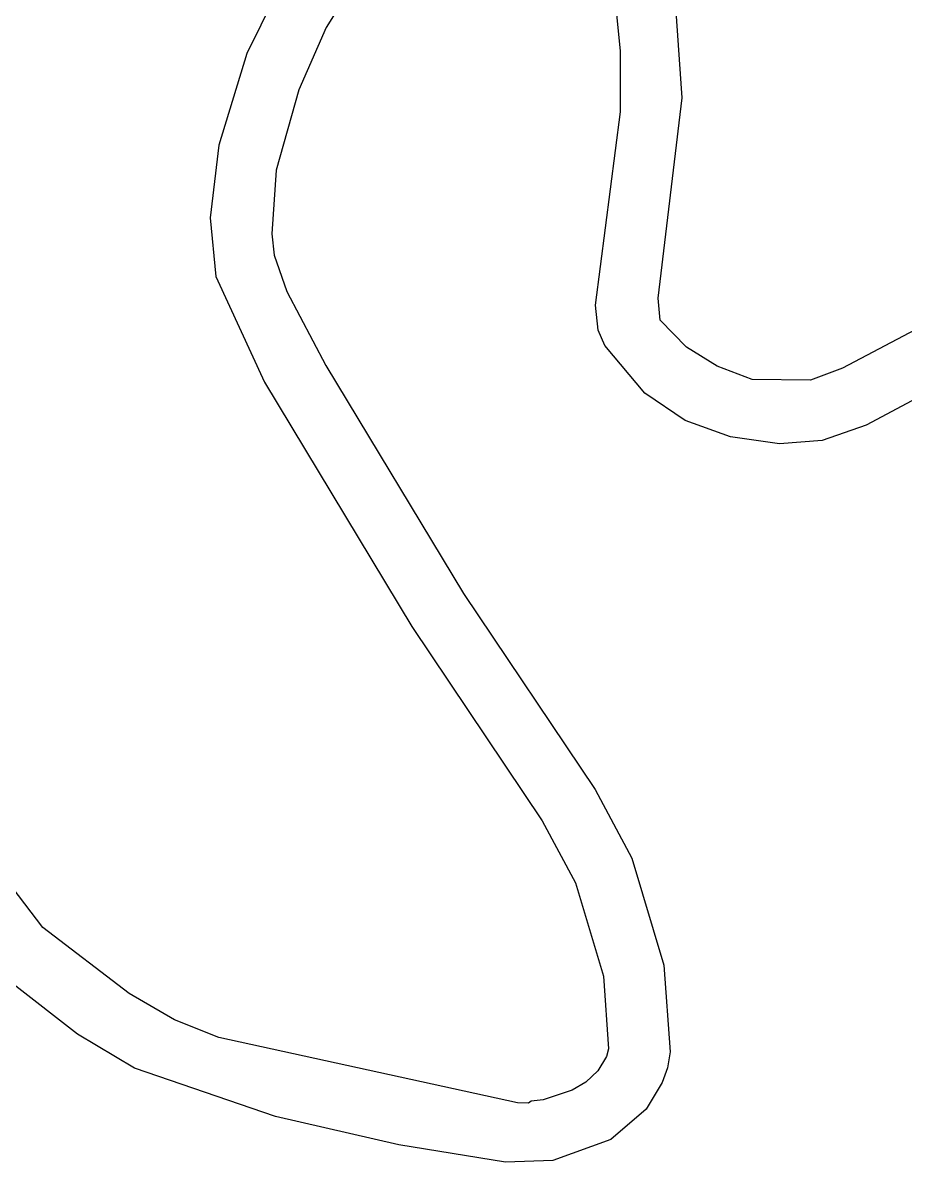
# Model space of a CAD drawing. Header units: inches. Extents: x 653559 to 669309, y 7245317 to 7256454.
# Drawn here: x 665192 to 665384.2, y 7252911.4 to 7253159.5 of the extents above; entities that cross this region are included whole.
import ezdxf

# ---------------------------------------------------------------- set-up
doc = ezdxf.new("R2010")
doc.units = ezdxf.units.IN
doc.header["$MEASUREMENT"] = 0
doc.layers.add('Cauce', color=5, linetype='Continuous')

msp = doc.modelspace()

# ---------------------------------------------------------------- linework, layer by layer
at = {"layer": 'Cauce', "color": 160}
for points in [[(665406.24, 7253103.11, 0), (665370.56, 7253084.25, 0), (665363.59, 7253081.65, 0), (665350.9, 7253081.82, 0), (665343.29, 7253084.72, 0), (665336.58, 7253088.82, 0), (665330.9, 7253094.72, 0), (665330.42, 7253099.49, 0), (665335.69, 7253143.15, 0), (665333.32, 7253176.6, 0)], [(665249.92, 7253171.23, 0), (665240.86, 7253152.76, 0), (665234.7, 7253132.83, 0), (665232.83, 7253117.02, 0), (665234.11, 7253104.26, 0), (665244.7, 7253081.21, 0), (665276.74, 7253028.07, 0), (665305.18, 7252985.76, 0), (665312.42, 7252972.24, 0), (665318.49, 7252951.9, 0), (665319.62, 7252936.1, 0), (665319.16, 7252934.44, 0), (665317.28, 7252931.3, 0), (665314.7, 7252928.83, 0), (665311.66, 7252927.05, 0), (665305.37, 7252925, 0), (665302.75, 7252924.72, 0), (665302.2, 7252924.28, 0), (665299.81, 7252924.32, 0), (665234.76, 7252938.52, 0), (665225.04, 7252942.4, 0), (665215.19, 7252948.14, 0), (665196.38, 7252962.53, 0), (665188.53, 7252972.84, 0)]]:
    msp.add_polyline3d(points, dxfattribs=at)
at = {"layer": 'Cauce', "color": 160, "transparency": 33554613}
for points in [[(665410.72, 7253090.52, 0), (665375.72, 7253071.88, 0), (665366.15, 7253068.54, 0), (665356.89, 7253067.83, 0), (665346.19, 7253069.32, 0), (665336.32, 7253072.92, 0), (665327.51, 7253078.86, 0), (665318.81, 7253089.22, 0), (665317.39, 7253092.57, 0), (665316.76, 7253098.02, 0), (665322.2, 7253140.09, 0), (665322.24, 7253153.3, 0), (665320.21, 7253173.82, 0)], [(665265.73, 7253170.66, 0), (665258.13, 7253158.47, 0), (665252.15, 7253144.88, 0), (665247.22, 7253127.36, 0), (665246.27, 7253113.49, 0), (665246.75, 7253108.85, 0), (665249.57, 7253101, 0), (665258.02, 7253084.83, 0), (665288, 7253035.24, 0), (665316.72, 7252992.52, 0), (665324.68, 7252977.6, 0), (665331.69, 7252954.28, 0), (665333.05, 7252935.42, 0), (665332.44, 7252931.96, 0), (665331.28, 7252928.72, 0), (665327.81, 7252922.92, 0), (665320.15, 7252916.36, 0), (665307.5, 7252911.78, 0), (665297.2, 7252911.4, 0), (665273.94, 7252915.16, 0), (665247.09, 7252921.33, 0), (665216.36, 7252931.91, 0), (665203.94, 7252939.27, 0), (665189.88, 7252950.2, 0)]]:
    msp.add_polyline3d(points, dxfattribs=at)

doc.saveas('drawing.dxf')
